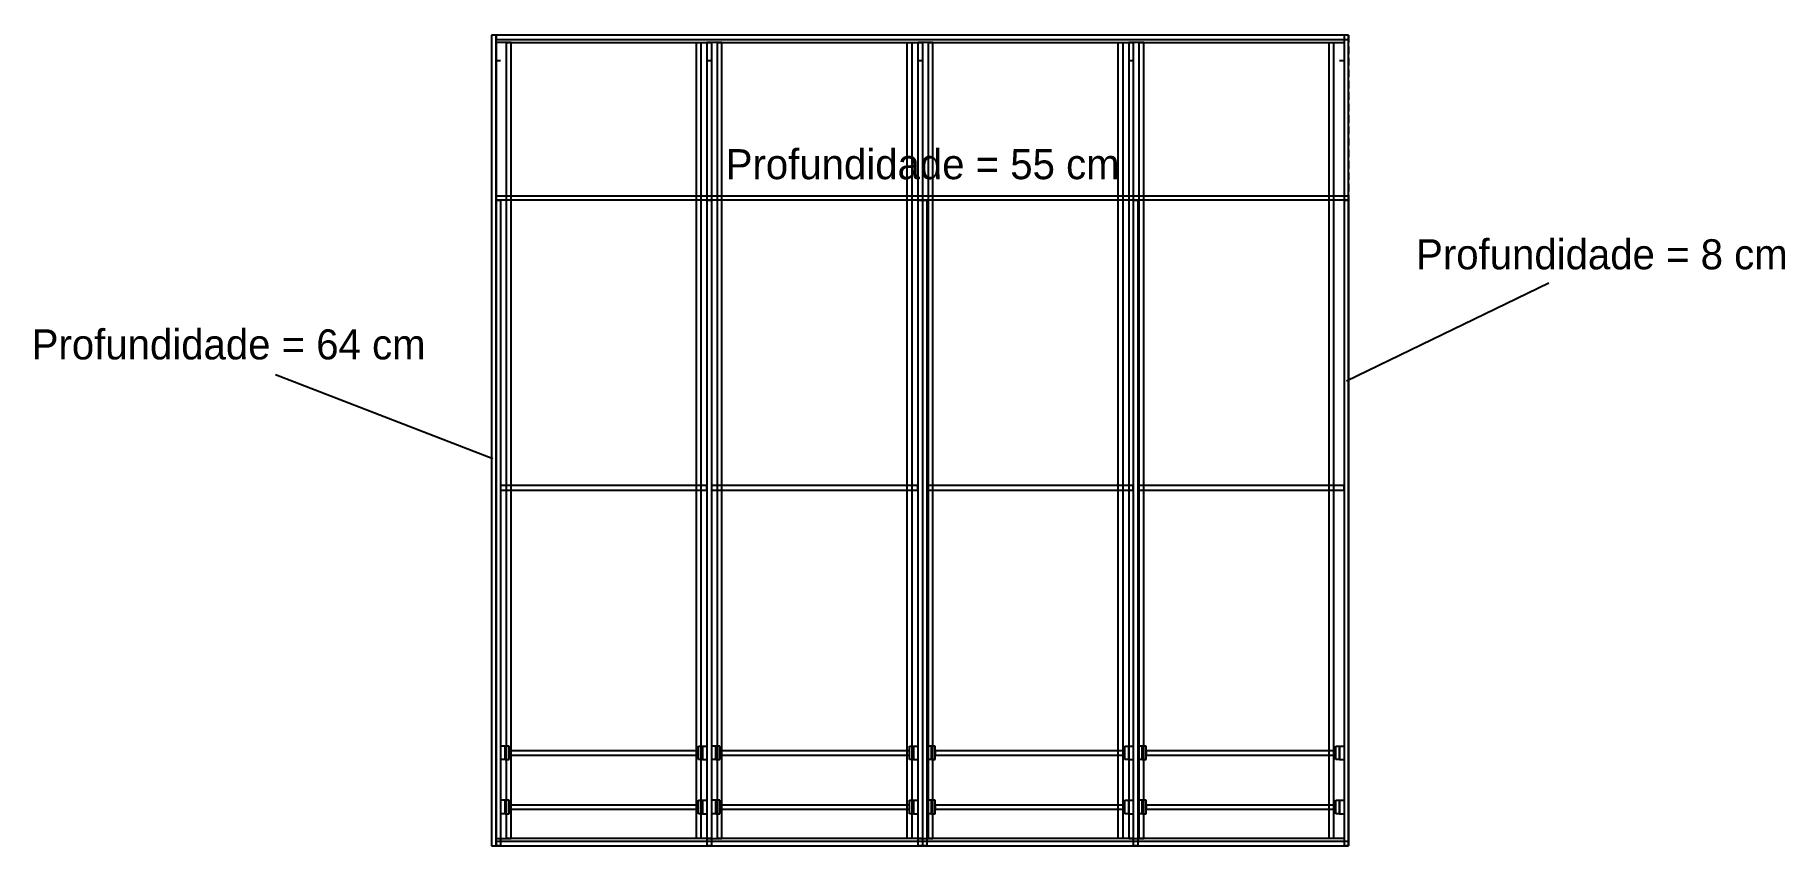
# Model space of a CAD drawing. Header units: millimetres. Extents: x -1501 to 4329, y 30 to 2730.
import ezdxf
from ezdxf.enums import TextEntityAlignment as Align

# ---------------------------------------------------------------- set-up
doc = ezdxf.new("R2010")
doc.units = ezdxf.units.MM
doc.linetypes.add('DASHEDX2', pattern=[38.1, 25.4, -12.7])
for name, color, linetype, lineweight, true_color in [('chapa_sapato', 5, 'CONTINUOUS', 25, 0x0000ff), ('chapas_fixas', 7, 'CONTINUOUS', 25, 0x000000), ('corredica', 6, 'CONTINUOUS', 25, 0xff00ff), ('lateral_ext', 3, 'CONTINUOUS', 25, 0x00ff00), ('parede', 2, 'CONTINUOUS', 25, 0xffff00), ('portas', 1, 'CONTINUOUS', 25, 0xff0000), ('pux_porta', 4, 'CONTINUOUS', 25, 0x00ffff), ('soleira', 3, 'CONTINUOUS', 25, 0x00ff00)]:
    doc.layers.add(name, color=color, linetype=linetype, lineweight=lineweight, true_color=true_color)
doc.styles.add('textstyle0', font='')
doc.styles.add('textstyle1', font='')
doc.styles.add('textstyle2', font='')
doc.styles.get('textstyle0').set_extended_font_data('Unicode')
doc.styles.get('textstyle1').set_extended_font_data('Unicode')
doc.styles.get('textstyle2').set_extended_font_data('Unicode')

msp = doc.modelspace()

# ---------------------------------------------------------------- linework, layer by layer
at = {"layer": 'chapa_sapato'}
for p, q in [((78, 347.5), (78, 332.5)), ((78, 347.5), (709.5, 347.5)), ((78, 332.5), (709.5, 332.5)), ((709.5, 332.5), (709.5, 347.5)), ((780.5, 347.5), (780.5, 332.5)), ((780.5, 347.5), (1412, 347.5)), ((780.5, 332.5), (1412, 332.5)), ((1412, 332.5), (1412, 347.5)), ((1498, 347.5), (1498, 332.5)), ((1498, 347.5), (2129.5, 347.5)), ((1498, 332.5), (2129.5, 332.5)), ((2129.5, 332.5), (2129.5, 347.5)), ((2200.5, 347.5), (2200.5, 332.5)), ((2200.5, 347.5), (2832, 347.5)), ((2200.5, 332.5), (2832, 332.5)), ((2832, 332.5), (2832, 347.5)), ((78, 167.5), (78, 152.5)), ((78, 167.5), (709.5, 167.5)), ((78, 152.5), (709.5, 152.5)), ((709.5, 152.5), (709.5, 167.5)), ((780.5, 167.5), (780.5, 152.5)), ((780.5, 167.5), (1412, 167.5)), ((780.5, 152.5), (1412, 152.5)), ((1412, 152.5), (1412, 167.5)), ((1498, 167.5), (1498, 152.5)), ((1498, 167.5), (2129.5, 167.5)), ((1498, 152.5), (2129.5, 152.5)), ((2129.5, 152.5), (2129.5, 167.5)), ((2200.5, 167.5), (2200.5, 152.5)), ((2200.5, 167.5), (2832, 167.5)), ((2200.5, 152.5), (2832, 152.5)), ((2832, 152.5), (2832, 167.5))]:
    msp.add_line(p, q, dxfattribs=at)
at = {"layer": 'chapas_fixas'}
for p, q in [((35, 2195), (35, 2180)), ((35, 2195), (1455, 2195)), ((35, 30), (35, 2180)), ((35, 2180), (50, 2180)), ((1455, 2180), (35, 2180)), ((50, 2180), (50, 30)), ((737.5, 2180), (752.5, 2180)), ((737.5, 2180), (737.5, 30)), ((752.5, 2180), (752.5, 30)), ((1440, 2180), (1440, 30)), ((1440, 2180), (1455, 2180)), ((1455, 2195), (1455, 2180)), ((1455, 2195), (2875, 2195)), ((1455, 2195), (1455, 2180)), ((1455, 2180), (1455, 30)), ((2875, 2180), (1455, 2180)), ((1455, 2180), (1470, 2180)), ((1455, 2180), (1455, 30)), ((1470, 2180), (1470, 30)), ((2157.5, 2180), (2172.5, 2180)), ((2157.5, 2180), (2157.5, 30)), ((2172.5, 2180), (2172.5, 30)), ((2860, 2180), (2875, 2180)), ((2860, 2180), (2860, 30)), ((2875, 2195), (2875, 2180)), ((2875, 2180), (2875, 30)), ((737.5, 1230), (50, 1230)), ((50, 1230), (50, 1215)), ((737.5, 1215), (737.5, 1230)), ((1440, 1230), (752.5, 1230)), ((752.5, 1230), (752.5, 1215)), ((1440, 1215), (1440, 1230)), ((1470, 1230), (1470, 1215)), ((2157.5, 1230), (1470, 1230)), ((2157.5, 1215), (2157.5, 1230)), ((2860, 1230), (2172.5, 1230)), ((2172.5, 1230), (2172.5, 1215)), ((2860, 1215), (2860, 1230)), ((50, 1215), (737.5, 1215)), ((752.5, 1215), (1440, 1215)), ((1470, 1215), (2157.5, 1215)), ((2172.5, 1215), (2860, 1215)), ((50, 362.5), (50, 317.5)), ((65, 362.5), (50, 362.5)), ((65, 317.5), (65, 362.5)), ((722.5, 362.5), (737.5, 362.5)), ((722.5, 317.5), (722.5, 362.5)), ((737.5, 362.5), (737.5, 317.5)), ((767.5, 362.5), (752.5, 362.5)), ((752.5, 362.5), (752.5, 317.5)), ((767.5, 317.5), (767.5, 362.5)), ((1425, 362.5), (1440, 362.5)), ((1425, 317.5), (1425, 362.5)), ((1440, 362.5), (1440, 317.5)), ((1485, 362.5), (1470, 362.5)), ((1470, 362.5), (1470, 317.5)), ((1485, 317.5), (1485, 362.5)), ((2142.5, 362.5), (2157.5, 362.5)), ((2142.5, 317.5), (2142.5, 362.5)), ((2157.5, 362.5), (2157.5, 317.5)), ((2187.5, 362.5), (2172.5, 362.5)), ((2172.5, 362.5), (2172.5, 317.5)), ((2187.5, 317.5), (2187.5, 362.5)), ((2845, 362.5), (2860, 362.5)), ((2845, 317.5), (2845, 362.5)), ((2860, 362.5), (2860, 317.5)), ((65, 317.5), (50, 317.5)), ((722.5, 317.5), (737.5, 317.5)), ((767.5, 317.5), (752.5, 317.5)), ((1425, 317.5), (1440, 317.5)), ((1485, 317.5), (1470, 317.5)), ((2142.5, 317.5), (2157.5, 317.5)), ((2187.5, 317.5), (2172.5, 317.5)), ((2845, 317.5), (2860, 317.5)), ((65, 182.5), (50, 182.5)), ((50, 182.5), (50, 137.5)), ((65, 137.5), (65, 182.5)), ((722.5, 182.5), (737.5, 182.5)), ((722.5, 137.5), (722.5, 182.5)), ((737.5, 182.5), (737.5, 137.5)), ((767.5, 182.5), (752.5, 182.5)), ((752.5, 182.5), (752.5, 137.5)), ((767.5, 137.5), (767.5, 182.5)), ((1425, 182.5), (1440, 182.5)), ((1425, 137.5), (1425, 182.5)), ((1440, 182.5), (1440, 137.5)), ((1485, 182.5), (1470, 182.5)), ((1470, 182.5), (1470, 137.5)), ((1485, 137.5), (1485, 182.5)), ((2142.5, 182.5), (2157.5, 182.5)), ((2142.5, 137.5), (2142.5, 182.5)), ((2157.5, 182.5), (2157.5, 137.5)), ((2187.5, 182.5), (2172.5, 182.5)), ((2172.5, 182.5), (2172.5, 137.5)), ((2187.5, 137.5), (2187.5, 182.5)), ((2845, 182.5), (2860, 182.5)), ((2845, 137.5), (2845, 182.5)), ((2860, 182.5), (2860, 137.5)), ((65, 137.5), (50, 137.5)), ((722.5, 137.5), (737.5, 137.5)), ((767.5, 137.5), (752.5, 137.5)), ((1425, 137.5), (1440, 137.5)), ((1485, 137.5), (1470, 137.5)), ((2142.5, 137.5), (2157.5, 137.5)), ((2187.5, 137.5), (2172.5, 137.5)), ((2845, 137.5), (2860, 137.5)), ((50, 30), (35, 30)), ((752.5, 30), (737.5, 30)), ((1455, 30), (1440, 30)), ((1470, 30), (1455, 30)), ((2172.5, 30), (2157.5, 30)), ((2875, 30), (2860, 30))]:
    msp.add_line(p, q, dxfattribs=at)
at = {"layer": 'corredica'}
for p, q in [((78, 362.5), (65, 362.5)), ((65, 362.5), (65, 317.5)), ((78, 317.5), (78, 362.5)), ((709.5, 362.5), (722.5, 362.5)), ((709.5, 317.5), (709.5, 362.5)), ((722.5, 362.5), (722.5, 317.5)), ((780.5, 362.5), (767.5, 362.5)), ((767.5, 362.5), (767.5, 317.5)), ((780.5, 317.5), (780.5, 362.5)), ((1412, 362.5), (1425, 362.5)), ((1412, 317.5), (1412, 362.5)), ((1425, 362.5), (1425, 317.5)), ((1498, 362.5), (1485, 362.5)), ((1485, 362.5), (1485, 317.5)), ((1498, 317.5), (1498, 362.5)), ((2129.5, 362.5), (2142.5, 362.5)), ((2129.5, 317.5), (2129.5, 362.5)), ((2142.5, 362.5), (2142.5, 317.5)), ((2200.5, 362.5), (2187.5, 362.5)), ((2187.5, 362.5), (2187.5, 317.5)), ((2200.5, 317.5), (2200.5, 362.5)), ((2832, 362.5), (2845, 362.5)), ((2832, 317.5), (2832, 362.5)), ((2845, 362.5), (2845, 317.5)), ((65, 317.5), (78, 317.5)), ((722.5, 317.5), (709.5, 317.5)), ((767.5, 317.5), (780.5, 317.5)), ((1425, 317.5), (1412, 317.5)), ((1485, 317.5), (1498, 317.5)), ((2142.5, 317.5), (2129.5, 317.5)), ((2187.5, 317.5), (2200.5, 317.5)), ((2845, 317.5), (2832, 317.5)), ((78, 182.5), (65, 182.5)), ((65, 182.5), (65, 137.5)), ((78, 137.5), (78, 182.5)), ((709.5, 182.5), (722.5, 182.5)), ((709.5, 137.5), (709.5, 182.5)), ((722.5, 182.5), (722.5, 137.5)), ((780.5, 182.5), (767.5, 182.5)), ((767.5, 182.5), (767.5, 137.5)), ((780.5, 137.5), (780.5, 182.5)), ((1412, 182.5), (1425, 182.5)), ((1412, 137.5), (1412, 182.5)), ((1425, 182.5), (1425, 137.5)), ((1485, 182.5), (1485, 137.5)), ((1498, 182.5), (1485, 182.5)), ((1498, 137.5), (1498, 182.5)), ((2129.5, 182.5), (2142.5, 182.5)), ((2129.5, 137.5), (2129.5, 182.5)), ((2142.5, 182.5), (2142.5, 137.5)), ((2200.5, 182.5), (2187.5, 182.5)), ((2187.5, 182.5), (2187.5, 137.5)), ((2200.5, 137.5), (2200.5, 182.5)), ((2832, 182.5), (2845, 182.5)), ((2832, 137.5), (2832, 182.5)), ((2845, 182.5), (2845, 137.5)), ((65, 137.5), (78, 137.5)), ((722.5, 137.5), (709.5, 137.5)), ((767.5, 137.5), (780.5, 137.5)), ((1425, 137.5), (1412, 137.5)), ((1485, 137.5), (1498, 137.5)), ((2142.5, 137.5), (2129.5, 137.5)), ((2187.5, 137.5), (2200.5, 137.5)), ((2845, 137.5), (2832, 137.5))]:
    msp.add_line(p, q, dxfattribs=at)
at = {"layer": 'lateral_ext'}
for p, q in [((35, 2730), (20, 2730)), ((20, 2730), (20, 30)), ((35, 30), (35, 2730)), ((2875, 2730), (2860, 2730)), ((2860, 2730), (2860, 30)), ((2875, 30), (2875, 2730)), ((3542.1, 1903.9), (2868.3, 1577.6)), ((-700, 1600), (24.4, 1319.6)), ((20, 30), (35, 30)), ((2860, 30), (2875, 30))]:
    msp.add_line(p, q, dxfattribs=at)
at = {"layer": 'parede'}
msp.add_line((2875, 2730), (20, 2730), dxfattribs=at)
at = {"layer": 'parede', "linetype": 'DASHEDX2'}
msp.add_line((2875, 2730), (2875, 30), dxfattribs=at)
at = {"layer": 'portas'}
for p, q in [((70, 2705), (717.5, 2705)), ((70, 55), (70, 2705)), ((717.5, 2705), (717.5, 55)), ((772.5, 2705), (1420, 2705)), ((772.5, 55), (772.5, 2705)), ((1420, 2705), (1420, 55)), ((1475, 2705), (2122.5, 2705)), ((1475, 55), (1475, 2705)), ((2122.5, 2705), (2122.5, 55)), ((2177.5, 2705), (2825, 2705)), ((2177.5, 55), (2177.5, 2705)), ((2825, 2705), (2825, 55)), ((717.5, 55), (70, 55)), ((1420, 55), (772.5, 55)), ((2122.5, 55), (1475, 55)), ((2825, 55), (2177.5, 55))]:
    msp.add_line(p, q, dxfattribs=at)
at = {"layer": 'pux_porta'}
for p, q in [((85, 2705), (35, 2705)), ((35, 2705), (35, 55)), ((85, 55), (85, 2705)), ((702.5, 2705), (752.5, 2705)), ((702.5, 55), (702.5, 2705)), ((787.5, 2705), (737.5, 2705)), ((737.5, 2705), (737.5, 55)), ((752.5, 2705), (752.5, 55)), ((787.5, 55), (787.5, 2705)), ((1405, 2705), (1455, 2705)), ((1405, 55), (1405, 2705)), ((1490, 2705), (1440, 2705)), ((1440, 2705), (1440, 55)), ((1455, 2705), (1455, 55)), ((1490, 55), (1490, 2705)), ((2107.5, 2705), (2157.5, 2705)), ((2107.5, 55), (2107.5, 2705)), ((2192.5, 2705), (2142.5, 2705)), ((2142.5, 2705), (2142.5, 55)), ((2157.5, 2705), (2157.5, 55)), ((2192.5, 55), (2192.5, 2705)), ((2810, 2705), (2860, 2705)), ((2810, 55), (2810, 2705)), ((2860, 2705), (2860, 55)), ((35, 2645), (50, 2645)), ((737.5, 2645), (752.5, 2645)), ((737.5, 2645), (752.5, 2645)), ((1440, 2645), (1455, 2645)), ((1440, 2645), (1455, 2645)), ((2142.5, 2645), (2157.5, 2645)), ((2142.5, 2645), (2157.5, 2645)), ((2845, 2645), (2860, 2645)), ((35, 55), (85, 55)), ((752.5, 55), (702.5, 55)), ((737.5, 55), (787.5, 55)), ((1455, 55), (1405, 55)), ((1440, 55), (1490, 55)), ((2157.5, 55), (2107.5, 55)), ((2142.5, 55), (2192.5, 55)), ((2860, 55), (2810, 55))]:
    msp.add_line(p, q, dxfattribs=at)
at = {"layer": 'soleira'}
for p, q in [((2875, 2730), (35, 2730)), ((35, 2730), (35, 2715)), ((35, 2715), (2875, 2715)), ((2875, 2715), (2875, 2730)), ((2875, 45), (35, 45)), ((35, 45), (35, 30)), ((35, 30), (2875, 30)), ((2875, 30), (2875, 45))]:
    msp.add_line(p, q, dxfattribs=at)

# ---------------------------------------------------------------- texts
at = {"layer": 'chapas_fixas', "style": 'textstyle2'}
msp.add_text('Profundidade = 55 cm', height=100, dxfattribs=at).set_placement((800, 2300), align=Align.MIDDLE_LEFT)
at = {"layer": 'lateral_ext', "style": 'textstyle1'}
msp.add_text('Profundidade = 8 cm', height=100, dxfattribs=at).set_placement((3100, 2000), align=Align.MIDDLE_LEFT)
at = {"layer": 'lateral_ext', "style": 'textstyle0'}
msp.add_text('Profundidade = 64 cm', height=100, dxfattribs=at).set_placement((-200, 1700), align=Align.MIDDLE_RIGHT)

doc.saveas('drawing.dxf')
